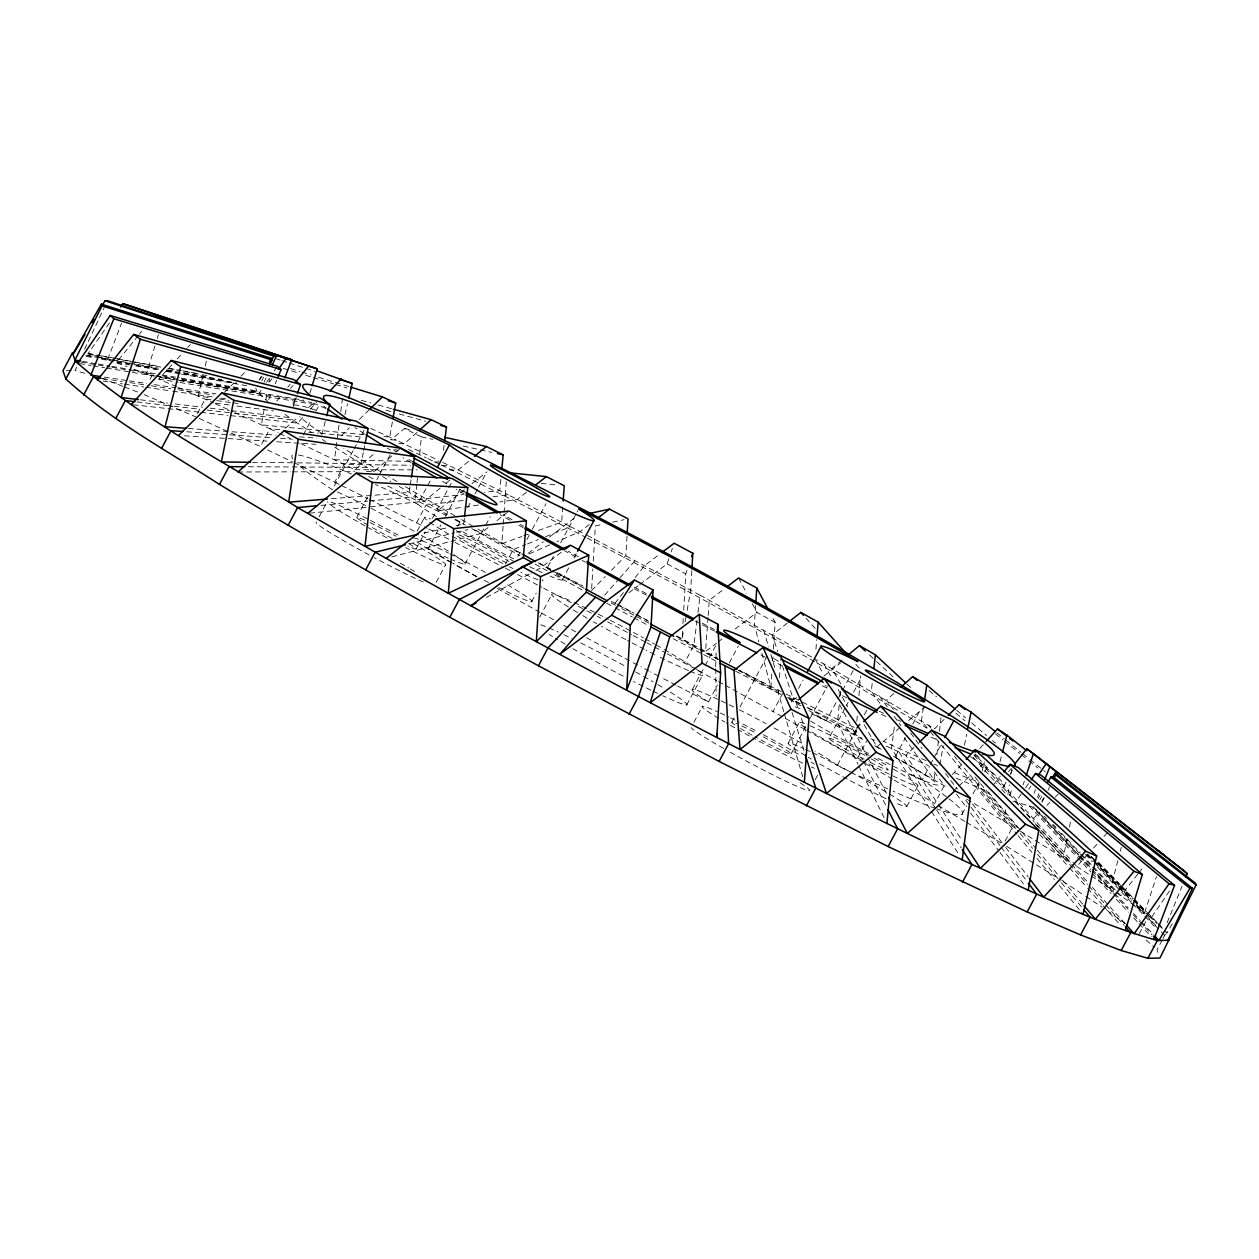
<?xml version="1.0" encoding="UTF-8"?>
<svg xmlns="http://www.w3.org/2000/svg" width="1259" height="1259" viewBox="0 0 1259 1259"><rect width="100%" height="100%" fill="white"/><g stroke="black" fill="none" stroke-linecap="round" stroke-linejoin="round"><path stroke-width="0.75" stroke-dasharray="5 3.75" d="M682.504 631.2L682.079 638.832L683.731 629.484M682.945 623.551L683.259 617.823M683.7 610.174L685.762 573.868L686.926 570.421M691.805 570.736L690.703 590.203L686.722 612.645M591.667 588.551L592.816 568.974M593.288 561.152L595.365 525.9L603.045 524.248M627.013 536.255L625.88 555.597L610.772 570.957M715.679 666.751L716.166 651.186M755.62 605.5L754.361 624.952L758.878 641.98M771.798 673.99L770.933 687.367L761.9 653.327M772.664 660.613L772.916 656.789M773.404 649.14L775.151 622.387L771.468 615.509M503.081 526.293L501.822 543.715L521.761 536.523M503.222 524.358L503.915 514.663M504.056 512.728L506.275 481.756M562.742 506.795L561.64 522.107L538.081 530.621M783.759 711.603L778.33 693.001L778.739 687.257M779.431 677.688L780.8 658.551M708.046 617.351L705.528 651.548L716.434 643.239M708.172 615.462L709.289 600.26L724.68 588.535M815.926 649.251L816.729 639.572M856.183 728.914L855.695 734.8L838.164 702.034M856.828 721.092L857.332 715.206M858.953 695.613L860.589 676.036M416.808 484.495L415.344 499.729L463.312 494.567M416.997 482.575L417.72 474.958M419.719 453.995L421.356 436.857L404.517 428.485L390.998 439.737M500.846 479.349L499.76 490.648L484.416 492.3M839.124 705.559L837.503 722.509L857.946 764.276M840.021 696.148L840.556 690.499M456.136 525.727L463.737 523.996L464.382 518.252M872.172 683.543L871.307 691.207L880.277 703.86M934.697 774.002L934.052 779.809L902.672 735.508M936.885 754.613L938.396 741.047M939.482 731.369L941.228 715.867M697.014 620.215L693.929 645.19L684.44 662.958L716.812 680.694M697.958 612.519L700.098 595.224L585.12 534.288M339.001 425.117L334.485 459.755L410.67 461.392M340.748 411.662L342.511 398.19M443.436 450.392L444.207 444.553M894.299 727.151L891.514 748.554L930.558 809.978M410.009 486.745L409.159 492.395L331.416 498.706M410.292 484.857L411.158 479.207M923.398 707.684L921.399 720.888L928.78 729.874M1005.595 809.757L1003.864 821.198L930.023 731.369M1007.908 794.492L1009.356 784.955M1011.087 773.514L1011.953 767.785M264.154 409.38L261.431 424.865L364.433 434.717M265.869 399.717L267.223 391.974M268.938 382.295L269.615 378.44M392.367 421.97L389.692 437.125L383.869 436.574M939.859 764.78L943.211 745.816M685.053 621.993L686.391 614.518M363.3 452.548L361.081 463.627L297.061 462.84M363.678 450.706L364.795 445.167M964.394 745.312L966.629 734.233M1067.113 838.557L1063.241 857.82L1039.745 831.617M1069.426 827.006L1070.591 821.214M202.998 375.387L198.182 396.018L211.654 397.923M205.201 366.007L206.507 360.373M344.935 414.715L347.515 403.667M979.14 783.932L978.274 787.615L1016.957 834.308M982.146 771.059L984.286 761.868M321.832 434.67L325.278 421.372M1000.008 761.726L1001.991 754.125M1117.882 860.526L1110.548 888.681L1095.818 873.054M1120.321 851.131L1121.297 847.386M154.967 345.926L146.469 374.017L154.149 375.308M157.233 338.419L158.366 334.674M309.871 393.343L311.571 387.693M1009.812 795.782L1012.094 788.26M293.158 406.563L296.195 397.34M1023.095 784.924L1024.307 781.241M1116.528 892.615L1144.51 912.932L1156.517 876.516M639.635 584.617L667.113 563.89L668.875 558.728M671.22 551.851L672.4 548.405M107.692 359.46L121.493 323.374M1034.08 793.249L1035.465 789.629M268.686 399.843L271.598 392.729M275.249 383.822L276.697 380.265M1037.447 797.23L1038.911 793.658M1167.156 922.658L1182.028 886.32M84.558 349.262L104.229 307.652M264.012 382.28L266.483 377.055M1041.854 801.369L1043.506 797.891M261.888 380.659L263.587 377.228M1042.059 802.282L1044.608 797.136M1048.023 790.274L1049.738 786.844M76.736 367.235L75.005 370.461L85.691 373.577M150.057 379.289L151.788 376.063L134.131 369.28M197.411 413.582L205.17 399.04L214.833 400.362M292.922 404.06L295.692 398.867M303.262 434.906L311.398 419.672M315.915 411.221L319.518 404.438M294.024 462.667L334.721 482.197L344.211 464.414L410.591 465.263M353.087 450.722L332.297 489.657L321.549 482.417A380.092 21.875 28.1 0 1 299.642 465.893M353.999 449.038L356.706 443.955M357.619 442.255L363.945 430.421M319.078 516.851L327.387 501.302M356.816 517.26L368.635 495.117M376.819 479.789L378.629 476.39M379.541 474.674L390.463 454.247M436.464 516.552A84.085 4.847 28.1 0 1 420.553 506.401L417.72 504.182L430.373 480.482M369.548 499.477L416.572 522.815L426.061 505.048L464.288 500.311M417.217 531.093L424.598 517.26M416.052 549.05L425.133 532.022M432.419 518.393L447.874 489.436M448.786 487.737L452.422 480.922M452.044 562.742A380.092 21.875 28.1 0 1 445.592 559.012L428.217 548.672L440.87 524.972M445.387 516.505L459.85 489.421L466.255 492.537M457.647 526.419L461.282 519.605M467.656 507.676L470.378 502.577M474.926 494.063L477.649 488.948M478.562 487.249L486.745 471.92M436.243 582.288L445.466 565.008M464.964 564.095L484.857 526.844M485.754 525.16L490.286 516.694M505.473 564.079L513.231 549.538L525.806 544.549M517.811 556.494L520.549 551.379M526.907 539.466L531.455 530.936M532.368 529.236L546.013 503.694M553.189 572.105L547.146 568.155L553.472 556.305M560.696 542.755L577.865 510.603M531.613 601.708L536.224 593.068M539.67 617.178L551.977 594.138M562.175 580.053L569.414 566.503M573.931 558.052L576.638 552.969M692.403 689.381L704.159 667.364M705.071 665.681L715.915 645.363M686.706 704.977L702.522 675.359M693.882 722.367L702.192 706.818M677.625 686.045A380.092 21.875 28.1 0 0 686.297 690.546L708.487 701.955L717.52 685.022M729.276 663.021L738.309 646.087M731.841 722.194L734.564 717.079M740.024 706.866L767.313 655.766M805.02 729.465L773.042 711.508L782.531 693.725L739.946 670.402M791.329 702.018L794.948 695.251M798.568 688.484L803.085 680.017M788.134 743.266L799.213 722.54M791.093 753.968L805.65 726.711M810.198 718.197L827.478 685.84M816.682 716.151L826.282 720.825L837.125 700.523M838.038 698.824L841.641 692.057M842.554 690.357L853.397 670.04M864.13 759.208A33.631 1.936 28.1 0 1 828.926 738.246L845.34 707.542M846.253 705.843L848.078 702.443M853.539 692.214L861.723 676.886M815.202 779.714L819.814 771.075M852.611 772.884L837.235 765.535L856.214 729.984M857.127 728.3L860.731 721.517M864.351 714.75L867.058 709.667M863.957 762.639L857.222 758.752L866.711 740.984M895.464 756.391L905.473 737.648M912.744 724.019L920.927 708.691M906.873 806.421L917.953 785.679M946.327 796.742A380.092 21.875 28.1 0 0 932.935 787.064L922.217 779.856L929.457 766.306M930.354 764.622L933.076 759.539M933.973 757.839L941.197 744.305M962.096 814.258L966.629 805.791M972.955 793.941L979.282 782.091A403.635 23.229 28.1 0 1 952.575 771.909M984.695 771.94L988.315 765.173M1003.612 786.702L1006.382 781.509M1010.08 774.6L1014.691 765.96M1005.091 841.091L1012.865 826.549L958.288 760.924M1139.222 933.769L1146.131 920.848M1162.183 940.111L1157.005 949.805L1158.17 953.094M1163.048 938.49L1165.645 933.643M259.102 380.092L261.022 376.74M1039.824 799.858L1041.728 796.522M1158.705 924.704L1166.888 933.108L1173.545 921.462M260.157 379.289L262.108 376M1038.156 798.474L1040.123 795.184M261.085 390.274L258.898 393.469L175.992 379.651M266.53 382.28L268.702 379.069M274.147 371.075L277.421 366.275M1028.76 789.251L1030.932 786.057M1169.485 891.01L1151.041 918.094L1133.415 899.917M98.737 356.848L87.988 353.716L110.509 321.454M269.694 381.807L271.897 378.644M1021.175 794.067L1015.667 801.967L1029.988 817.894M1025.597 787.756L1028.902 783.004M623.441 592.533L615.21 603.03L611.811 601.22M635.213 577.519L644.624 565.527L660.172 553.803M276.791 401.117L281.654 394.98M287.744 387.3L290.168 384.231M1008.553 771.798L1010.977 768.73M1137.711 874.281L1120.746 895.684L1116.702 891.419M1138.923 872.755L1143.786 866.648M138.222 335.571L116.505 362.513L133.737 365.598M139.419 334.076L141.842 331.07M290.609 388.386L293.048 385.364M994.122 784.042L1000.228 776.473M604.619 595.239L618.641 579.313M619.916 577.865L635.228 560.491M302.648 417.579L297.58 423.15L229.909 415.564M310.218 409.238L316.544 402.266M979.832 748.444L983.625 744.274M1072.888 862.147L1076.823 866.475L1087.131 855.097M1093.567 847.999L1097.439 843.735M1103.891 836.621L1109.037 830.94M176.685 386.781L158.776 379.069L171.901 364.717M177.157 358.972L181.091 354.66M187.654 347.484L190.282 344.604M952.371 774.553L961.184 764.921M591.541 590.518L605.28 576.543M341.158 435.913L349.357 427.855M944.108 719.456L934.54 728.851L816.572 659.747M1032.994 818.932L1039.965 812.071M1046.953 805.225L1049.738 802.487M1055.31 796.994L1058.095 794.256M224.558 392.226L234.111 382.862M240.941 376.173L246.402 370.823M359.46 419.373L368.903 410.119M914.018 747.405L905.929 755.353L937.231 802.833M285.4 428.265L298.383 416.65M308.471 407.617L314.231 402.471M416.934 432.435L404.123 443.923L398.285 443.42M856.561 727.875L862.258 722.776M366.432 471.621L374.222 471.59L394.618 453.366M396.066 452.075L400.441 448.173M893.748 693.567L886.462 700.083L893.371 709.494M953.189 791.014L957.501 787.158M958.949 785.868L971.901 774.285M980.541 766.574L984.868 762.702M300.87 443.609L354.928 469.733L374.458 453.492M468.521 461.329L458.119 469.969L446.441 469.953M440.272 488.036L424.314 501.271L367.99 507.125M446.064 483.236L450.423 479.616M842.035 660.062L831.884 668.482L840.682 683.81M864.146 724.68L876.862 746.839L881.394 743.062M882.905 741.819L899.556 728.001M908.636 720.478L925.286 706.661M464.477 489.578L437.487 510.871L462.793 507.267M471.983 483.676L486.981 471.842M526.467 492.253L517.292 499.477L499.776 501.979M488.02 527.631L480.513 533.548L389.928 557.407M497.053 520.534L507.566 512.256M787.331 623.079L772.286 634.898L777.763 651.611M796.585 697.517L793.548 699.91L782.61 666.483M823.968 675.989L840.713 662.832M528.072 553.393L543.306 541.763M549.396 537.121L575.3 517.37M589.338 524.515L580.037 531.613L556.966 541.716M561.262 552.276L541.26 567.526L530.968 573.128M717.992 642.059L722.65 638.502M735.114 629.012L756.911 612.393L775.151 622.387M628.949 592.674L638.108 585.765M486.352 597.411L529.252 574.057M549.868 544.832L525.034 555.707L472.267 528.623M527.6 543.841L538.364 539.56M545.556 536.712L570.689 526.734L583.436 533.391M523.571 535.862L530.826 533.249M409.238 543.888L454.719 532.793M456.608 532.337L467.986 529.567M423.858 533.029L446.646 527.867M612.661 522.17L624.196 519.668M464.728 506.984L478.357 505.032M492.961 496.754L508.258 494.866L570.689 526.734M309.73 513.184L366.054 507.33M320.982 505.394L367.659 501.098M369.611 500.925L416.273 496.644L447.307 514.538M66.397 370.634L71.558 370.539M237.967 471.999L290.53 471.842M292.481 471.842L354.755 471.653M354.928 469.733L417.233 469.875M248.432 466.743L367.093 467.357L374.222 471.59M252.445 462.305L295.125 462.824M441.815 465.657L449.62 465.751L508.258 494.866M434.103 461.896L441.925 462.053L449.62 465.751M184.491 435.756L266.861 441.106M276.665 441.752L315.899 444.301M186.662 431.774L227.753 434.67M229.705 434.811L270.795 437.707M280.584 438.4L292.324 439.234M188.394 428.485L276.036 435.095M299.406 436.842L316.938 438.163M279.64 429.634L269.914 428.752L234.882 412.669M308.833 432.278L318.558 433.159M320.51 433.332L363.316 437.219M390.573 439.69L396.412 440.209L438.478 460.416M541.118 483.377L556.541 484.951M133.234 404.737L166.094 408.42M168.029 408.64L198.969 412.102M200.905 412.322L227.973 415.36M136.995 401.936L172.058 406.012M174.01 406.232L199.331 409.175M207.137 410.072L232.459 413.015M234.41 413.251L292.843 420.034L311.54 432.341M140.457 399.827L167.557 403.053M175.3 403.982L202.4 407.224M210.143 408.136L229.5 410.45M231.436 410.686L289.507 417.61M215.588 403.179L229.122 404.989M236.849 406.012L273.596 410.922M216.768 400.63L238.014 403.541M219.365 398.993L228.996 400.346M103.144 381.099L122.453 383.901M124.389 384.168L143.699 386.969M145.635 387.253L170.752 390.888M172.688 391.171L213.243 397.041M220.97 398.159L226.777 399.009M102.829 378.629L122.249 381.493M130.023 382.642L149.428 385.522M151.363 385.805L170.783 388.669M178.558 389.818L213.495 394.98M104.277 377.118L127.379 380.58M129.315 380.863L146.642 383.46M154.338 384.609L175.52 387.788M177.456 388.071L215.966 393.847M158.776 379.069L178.117 382.217M180.037 382.531L317.347 404.863M161.42 377.653L311.807 402.487M156.053 375.623L303.765 400.22M79.6 363.583L91.167 365.519M93.103 365.834L104.67 367.77M106.59 368.084L154.794 376.126M156.714 376.441L174.072 379.337M81.143 362.151L110.147 367.03M112.067 367.36L154.605 374.537M162.332 375.843L173.931 377.794M181.674 379.101L257.056 391.817L267.947 401.621M82.701 361.396L96.235 363.709M98.171 364.024L109.769 366.007M111.705 366.322L131.046 369.611M132.982 369.941L160.066 374.537M161.986 374.867L179.392 377.826M181.327 378.156L256.757 390.951M135.657 365.928L156.714 369.69M166.298 371.405L179.707 373.797M181.611 374.143L246.733 385.758M85.895 355.353L99.335 357.792M101.255 358.138L114.711 360.562M116.631 360.908L159.374 369.139M166.597 369.941L236.472 383.004M86.257 356.423L93.953 357.792M101.633 359.177L109.313 360.562M116.993 361.931L128.512 364.008M136.208 365.378L159.248 369.517M166.928 370.901L236.078 383.318M87.438 355.321L95.117 356.722M97.037 357.068L110.462 359.492M112.381 359.838L158.414 368.179M167.998 369.91L175.678 371.295M183.342 372.68L221.71 379.636M87.988 353.716L111.862 358.06M113.798 358.406L160.884 367.124M167.825 368.352L206.917 375.607M88.35 353.401L99.902 355.542M101.837 355.888L115.309 358.374M117.244 358.736L159.61 366.558M169.241 368.32L180.792 370.461M182.728 370.823L198.135 373.655M404.517 428.485L412.134 430.169M421.356 436.857L432.781 439.36M463.218 446.064L478.451 449.416M480.34 449.841L491.765 452.359M361.239 400.299L370.697 402.911M378.251 405.02L391.486 408.687M385.978 410.261L391.659 411.835M399.213 413.928L425.684 421.261M100.531 357.367L127.08 366.574M1012.897 801.165L1032.002 806.736L1090.672 869.355M290.546 368.588L299.91 371.484M301.782 372.05L311.162 374.946M318.653 377.259L348.649 386.497M283.244 368.352L298.241 372.979M305.732 375.292L311.366 377.023M313.239 377.59L333.855 383.948M335.728 384.53L346.965 387.992M276.461 358.846L280.159 360.043M282 360.656L287.556 362.45M289.397 363.048L304.19 367.848M306.031 368.446L315.269 371.452M824.975 685.226L825.983 685.604M101.696 378.251L122.878 386.387M124.641 387.064L138.758 392.478M956.211 778.125L988.032 791.612L1036.015 848.645M313.192 403.069L325.829 408.514M178.479 387.552L213.652 402.927M144.077 394.602L195.68 416.808M337.538 492.033L344.525 495.212A84.085 4.847 28.1 0 1 369.312 507.408M909.974 774.285L922.217 779.856M370.634 428.375L396.412 440.209M215.415 403.73L233.12 411.866M199.19 418.413L260.408 446.52L269.914 428.752L278.019 432.64M886.352 746.083L928.465 765.692M879.128 711.193L884.243 713.633M417.72 504.182L398.883 495.165A380.092 21.875 28.1 0 0 375.497 484.51M279.64 433.426L290.247 438.525M808.01 707.857L857.143 732.061M870.882 738.671L874.328 740.308M267.49 449.919L292.261 461.817M428.217 548.672L437.817 553.346A84.085 4.847 28.1 0 0 448.188 558.099M368.745 476.594L375.638 480.025M387.725 486.021L446.174 515.309M787.363 697.612L799.339 703.561M334.721 482.197L339.946 484.778M341.693 485.644L367.817 498.611M454.877 519.747L465.311 525.082M735.681 671.236L778.33 693.001M416.572 522.815L427.037 528.166M428.784 529.048L453.193 541.512M454.94 542.393L502.011 566.424M547.146 568.155L550.529 569.886M552.229 570.768L569.194 579.455A380.092 21.875 28.1 0 1 583.027 586.663M538.679 562.852L550.624 569.099M557.438 572.672L583.027 586.049M673.14 638.659L702.003 653.751M703.702 654.649L715.584 660.865M505.473 568.218L510.682 570.941M517.606 574.576L541.874 587.261M543.605 588.173L571.334 602.668M578.259 606.303L585.183 609.923M586.93 610.835L593.855 614.455M667.113 563.89L685.762 573.868M616.926 603.958L634.064 613.133M635.779 614.046L647.787 620.482M676.933 636.078L698.902 647.913M606.633 603.203L613.448 606.854M615.163 607.767L632.223 616.91M633.938 617.823L647.582 625.125M597.27 616.281L600.685 618.122M607.53 621.773L631.451 634.583M633.167 635.512L645.127 641.917M646.843 642.83L665.633 652.886M667.349 653.814L684.44 662.958M700.098 595.224L811.693 657.009M700.555 648.81L717.583 658.142M535.138 564.158L547.933 571.177M554.621 574.844L584.664 591.305M718.511 681.623L723.626 684.424M725.326 685.368L773.042 711.508M788.826 697.266L800.268 703.687M806.988 707.464L861.99 738.325M471.779 528.638L519.904 555.66M806.704 730.409L857.222 758.752M876.862 746.839L881.898 749.734M895.354 757.509L947.193 787.442M455.522 519.275L463.737 523.996M865.641 763.615L892.6 779.148M894.283 780.124L934.713 803.431L944.203 785.663L933.958 771.484M459.85 489.421L464.587 492.238M966.707 799.072L1015.903 828.438M808.97 710.532L826.282 720.825M938.049 805.43L964.85 821.387M966.519 822.379L1001.692 843.325M382.547 476.547L390.857 481.505M399.182 486.446L416.273 496.644M1020.451 831.255L1033.623 839.438M1035.26 840.461L1070.827 862.525L1032.868 820.49M1006.681 846.378L1061.337 880.309M334.863 447.354L367.093 467.357M977.881 756.061L974.781 754.015L1071.582 860.7M1076.823 866.475L1089.664 874.926M1091.27 875.981L1113.538 890.648M1062.974 881.379L1084.188 895.354M1085.825 896.424L1102.144 907.172M322.414 439.501L325.577 441.579M1107.039 910.399L1125.436 923.744M285.038 414.368L292.843 420.034M837.235 765.535L834.04 763.033A84.085 4.847 28.1 0 0 814.951 750.962M996.829 732.801L1004.399 738.907M1005.91 740.119L1021.065 752.3M1022.576 753.527L1028.634 758.406M1030.161 759.618L1045.3 771.814M995.491 733.934L1003.077 740.024M1004.588 741.252L1019.743 753.433M1021.254 754.645L1027.313 759.523M1028.839 760.751L1037.92 768.053M956.667 710.296L965.622 717.882M971.602 722.918L986.521 735.539M992.501 740.591L995.476 743.109M929.111 690.53L936.57 696.841M955.974 713.239L964.929 720.809M1148.712 916.001L1156.879 923.351M1158.343 924.673L1162.718 928.607M1146.068 939.938L1154.283 947.335M906.873 684.015L911.17 687.996M869.465 654.916L875.178 660.22M876.61 661.542L895.228 678.79M1098.446 862.147L1132.659 897.541M1133.84 898.485L1146.351 911.626M1147.453 912.46L1157.32 922.894M1158.343 923.634L1162.797 928.513M1098.792 863.107L1119.22 884.117M1120.573 885.518L1132.832 898.108M1134.202 899.508L1145.092 910.713M1150.537 916.3L1157.351 923.303M1091.396 856.576L1118.511 884.542M1119.865 885.927L1132.061 898.517M1091.364 856.812L1118.684 884.998M1120.038 886.415L1132.329 899.083M1133.698 900.5L1145.989 913.184M1087.556 854.058L1130.944 898.91M1136.373 904.529L1144.51 912.932M1087.745 854.892L1093.174 860.511M1094.527 861.911L1117.551 885.801M1118.905 887.202L1131.101 899.855M1136.515 905.473L1144.636 913.892M1146.005 915.309L1156.832 926.545M1086.722 854.42L1093.504 861.455M1094.858 862.871L1117.898 886.792M1119.251 888.193L1131.448 900.862M1136.877 906.496L1143.66 913.53M1149.074 919.164L1166.7 937.451M1085.352 854.452L1092.12 861.486M1097.533 867.121L1131.322 902.294M1132.675 903.71L1143.487 914.963M1144.84 916.379L1155.652 927.631M1053.311 824.614L1056.018 827.462M1061.416 833.143L1080.285 853.035M1081.638 854.468L1092.434 865.83M1093.772 867.246L1115.348 889.987M1044.262 816.273L1046.937 819.105M1052.288 824.755L1079.057 853.035M1080.395 854.452L1115.191 891.199M1035.543 809.112L1078.396 854.578M1079.75 855.994L1090.467 867.372M1033.261 806.72L1078.711 855.097M1080.049 856.513L1090.75 867.907M1092.088 869.324L1113.475 892.096M1114.813 893.512L1128.174 907.739M1133.525 913.436L1140.213 920.549M1141.551 921.966L1153.574 934.776M1092.009 870.772L1112.012 892.112M1113.349 893.544L1128.017 909.203M1133.352 914.884L1152.016 934.808M1029.233 805.933L1076.13 856.199M1077.484 857.631L1090.876 871.983M1092.214 873.431L1110.973 893.528M1116.34 899.272L1128.394 912.193M1133.761 917.937L1137.774 922.249M1139.112 923.681L1151.167 936.617M973.978 755.243L1031.562 819.042M1035.197 823.685L1070.355 862.793M1071.645 864.241L1087.272 881.615M1092.482 887.406L1125.042 923.602M973.176 757.351L996.672 783.554M1001.881 789.393L1007.106 795.216M1040.375 831.853L1087.477 884.479M1088.783 885.943L1104.489 903.49M1105.795 904.938L1124.114 925.412M855.884 664.343L859.787 668.702M806.059 618.248L815.155 628.43M1039.792 834.512L1068.309 866.57M1069.599 868.033L1086.454 886.966M1087.745 888.429L1102.003 904.45M1103.309 905.913L1120.164 924.846M1037.29 850.14L1061.274 878.656M1062.533 880.151L1082.74 904.167M974.97 777.055L1017.917 828.249M983.814 789.991L1018.814 831.884M1020.058 833.379L1032.569 848.33M1037.558 854.31L1060.062 881.237M1061.321 882.732L1081.308 906.653M928.528 725.121L930.999 728.111M954.574 756.454L957.045 759.429M1018.201 835.803L1031.924 852.374M1036.912 858.402L1054.381 879.49M1059.37 885.502L1081.827 912.618M972.467 803.903L1004.509 845.875M1005.689 847.433L1028.241 876.956M945.572 773.545L957.407 789.22M965.684 800.173L999.992 845.607M1001.173 847.165L1027.202 881.63M956.494 794.114L965.905 806.72M970.595 813.031L998.812 850.864M999.992 852.437L1023.488 883.96M910.619 733.006L922.123 748.68M879.349 695.834L887.312 706.866M894.142 716.324L900.956 725.782M938.317 804.47L962.065 840.493M899.209 752.268L935.579 808.357M936.649 809.993L961.246 847.936M931.613 811.63L959.043 854.798M823.858 663.839L831.475 677.547M838.132 689.554L847.669 706.692M815.124 658.929L822.489 672.731M738.529 577.991L746.807 593.477M752.315 603.801L756.911 612.393M853.712 730.425L867.121 756.171M868.018 757.887L887.689 795.672M846.001 726.726L862.62 759.586M863.501 761.317L886.257 806.295M858.795 766.023L884.353 818.24M1166.495 932.022L1166.888 933.108M255.766 388.165L257.056 391.817M795.861 701.83L798.316 709.163M801.369 718.322L805.666 731.149M792.005 712.405L804.186 751.198M763.552 629.988L768.572 646.858M770.807 654.365L774.71 667.49M784.294 713.475L802.738 776.74M715.71 668.718L716.151 696.227M893.56 756.297A84.085 4.847 28.1 0 1 937.546 784.687A84.085 4.847 28.1 0 1 893.434 766.243M890.192 764.622A84.085 4.847 28.1 0 1 874.863 756.769M868.442 753.417A84.085 4.847 28.1 0 1 809.883 720.604M795.295 706.866A84.085 4.847 28.1 0 1 801.495 709.321M811.252 713.633A84.085 4.847 28.1 0 1 864.713 740.481M874.643 745.816A84.085 4.847 28.1 0 1 881.583 749.624M506.858 562.836A33.631 1.936 28.1 0 1 457.064 535.972M458.89 534.76A33.631 1.936 28.1 0 1 508.966 561.435M696.432 669.269A85.769 4.942 28.1 0 1 690.325 671.377M688.437 670.575A85.769 4.942 28.1 0 1 657.969 656.191M654.664 654.538A85.769 4.942 28.1 0 1 646.056 650.163M644.293 649.266A85.769 4.942 28.1 0 1 627.486 640.469M625.833 639.588A85.769 4.942 28.1 0 1 601.582 626.368M596.735 623.646A85.769 4.942 28.1 0 1 593.461 621.789M587.15 618.169A85.769 4.942 28.1 0 1 582.697 615.572M577.535 612.535A85.769 4.942 28.1 0 1 572.735 609.639M568.376 606.964A85.769 4.942 28.1 0 1 572.389 601.723M574.135 602.526A85.769 4.942 28.1 0 1 596.53 613.306M598.167 614.124A85.769 4.942 28.1 0 1 608.443 619.334M610.206 620.231A85.769 4.942 28.1 0 1 643.38 637.857M645.001 638.754A85.769 4.942 28.1 0 1 654.46 643.994M656.112 644.923A85.769 4.942 28.1 0 1 662.643 648.621M664.233 649.534A85.769 4.942 28.1 0 1 695.251 668.45M670.307 692.167A85.769 4.942 28.1 0 1 662.738 695.771M657.466 693.284A85.769 4.942 28.1 0 1 652.603 690.955M650.919 690.137A85.769 4.942 28.1 0 1 633.718 681.575M623.189 676.146A85.769 4.942 28.1 0 1 572.876 648.684M565.134 644.183A85.769 4.942 28.1 0 1 555.408 638.344M552.559 636.582A85.769 4.942 28.1 0 1 549.176 634.457M540.788 624.794A85.769 4.942 28.1 0 1 558.319 632.144M563.859 634.725A85.769 4.942 28.1 0 1 571.948 638.612M580.714 642.924A85.769 4.942 28.1 0 1 624.307 665.712M635.543 671.897A85.769 4.942 28.1 0 1 641.948 675.469M643.585 676.398A85.769 4.942 28.1 0 1 653.043 681.827M657.733 684.566A85.769 4.942 28.1 0 1 664.39 688.531M763.3 736.861A33.631 1.936 28.1 0 1 790.857 754.015A33.631 1.936 28.1 0 1 755.022 736.798M752.032 735.146A33.631 1.936 28.1 0 1 740.544 728.52M734.894 724.932A33.631 1.936 28.1 0 1 736.72 723.705M741.803 725.987A33.631 1.936 28.1 0 1 755.557 732.785M871.228 758.847A33.631 1.936 28.1 0 1 888.24 769.973A33.631 1.936 28.1 0 1 868.631 761.522M828.926 738.246A33.631 1.936 28.1 0 1 866.884 756.423M778.361 661.243A33.631 1.936 28.1 0 1 771.263 656.805M408.782 543.605A33.631 1.936 28.1 0 1 407.822 546.06M392.163 538.364A33.631 1.936 28.1 0 1 369.878 526.183M368.32 525.271A33.631 1.936 28.1 0 1 365.031 520.266M369.989 522.595A33.631 1.936 28.1 0 1 396.018 536.192M413.204 462.006A33.631 1.936 28.1 0 1 406.264 458.056M396.16 451.824A33.631 1.936 28.1 0 1 393.674 449.967M394.712 449.384A33.631 1.936 28.1 0 1 398.159 450.706M970.484 756.643A403.635 23.229 28.1 0 1 1001.723 787.41M937.467 765.566A403.635 23.229 28.1 0 1 934.036 764.087M926.136 760.641A403.635 23.229 28.1 0 1 883.676 741.378M854.137 727.403A403.635 23.229 28.1 0 1 800.268 701.09M798.505 700.209A403.635 23.229 28.1 0 1 783.035 692.497M781.383 691.663A403.635 23.229 28.1 0 1 738.86 670.103M718.275 659.511A403.635 23.229 28.1 0 1 700.24 650.148M698.588 649.298A403.635 23.229 28.1 0 1 677.074 638.045M648.794 623.095A403.635 23.229 28.1 0 1 635.48 615.997M633.812 615.1A403.635 23.229 28.1 0 1 617.193 606.193M615.541 605.296A403.635 23.229 28.1 0 1 608.915 601.723M584.192 588.315A403.635 23.229 28.1 0 1 556.572 573.175M550.152 569.635A403.635 23.229 28.1 0 1 538.994 563.45M520.376 553.063A403.635 23.229 28.1 0 1 474.911 527.332M473.211 526.356A403.635 23.229 28.1 0 1 461.486 519.605M454.908 515.812A403.635 23.229 28.1 0 1 404.8 486.289M396.853 481.505A403.635 23.229 28.1 0 1 388.716 476.547M380.863 471.732A403.635 23.229 28.1 0 1 343.849 448.361M321.029 432.986A403.635 23.229 28.1 0 1 299.642 416.698M293.898 405.068A403.635 23.229 28.1 0 1 316.45 410.403M408.467 449.479A403.635 23.229 28.1 0 1 426.234 457.82M427.903 458.606A403.635 23.229 28.1 0 1 439.753 464.256M441.484 465.075A403.635 23.229 28.1 0 1 585.529 537.2M587.166 538.049A403.635 23.229 28.1 0 1 926.75 728.158M423.354 582.004A67.278 3.871 28.1 0 1 374.238 557.69M369.092 554.92A67.278 3.871 28.1 0 1 316.308 522.044M400.252 563.151A67.278 3.871 28.1 0 1 408.719 568.014M410.308 568.926A67.278 3.871 28.1 0 1 417.075 572.955M800.063 782.815A67.278 3.871 28.1 0 1 796.349 786.025A67.278 3.871 28.1 0 1 728.363 751.167M723.642 748.507A67.278 3.871 28.1 0 1 691.112 727.545M889.562 794.114A67.278 3.871 28.1 0 1 896.093 803.195M886.163 798.725A67.278 3.871 28.1 0 1 817.736 762.812M811.284 759.067A67.278 3.871 28.1 0 1 808.278 757.273M805.461 755.589A67.278 3.871 28.1 0 1 803.824 748.649M805.603 749.451A67.278 3.871 28.1 0 1 810.576 751.765M812.338 752.614A67.278 3.871 28.1 0 1 847.622 770.508M851.053 772.349A67.278 3.871 28.1 0 1 888.177 793.28M507.519 584.884A67.278 3.871 28.1 0 1 498.407 587.544M488.539 582.571A67.278 3.871 28.1 0 1 483.487 579.974M476.657 576.417A67.278 3.871 28.1 0 1 452.831 563.513M451.226 562.616A67.278 3.871 28.1 0 1 414.935 540.268M413.519 538.002A67.278 3.871 28.1 0 1 448.472 553.031M450.045 553.818A67.278 3.871 28.1 0 1 485.644 572.53M893.245 768.981A67.278 3.871 28.1 0 1 915.812 785.71A67.278 3.871 28.1 0 1 863.643 761.176M861.911 760.263A67.278 3.871 28.1 0 1 807.113 728.93M805.288 727.718A67.278 3.871 28.1 0 1 807.224 724.602M809.993 725.751A67.278 3.871 28.1 0 1 872.393 757.178M874.045 758.091A67.278 3.871 28.1 0 1 888.35 766.149M537.861 579.738A67.278 3.871 28.1 0 1 520.958 572.373M512.917 568.501A67.278 3.871 28.1 0 1 509.486 566.818M502.923 563.528A67.278 3.871 28.1 0 1 451.887 535.956M448.692 534.084A67.278 3.871 28.1 0 1 430.767 519.007M456.057 530.574A67.278 3.871 28.1 0 1 515.387 562.301M542.283 579.628A67.278 3.871 28.1 0 1 542.676 580.981M413.078 543.416A67.278 3.871 28.1 0 1 445.67 564.945A67.278 3.871 28.1 0 1 405.713 547.555M387.048 537.876A67.278 3.871 28.1 0 1 366.699 526.813M365.094 525.916A67.278 3.871 28.1 0 1 327.781 502.656M331.023 502.121A67.278 3.871 28.1 0 1 368.793 519.589M370.461 520.439A67.278 3.871 28.1 0 1 399.496 535.83M814.463 768.242A67.278 3.871 28.1 0 1 811.394 766.999M802.675 763.143A67.278 3.871 28.1 0 1 752.725 737.774M749.341 735.933A67.278 3.871 28.1 0 1 737.837 729.543M734.721 727.781A67.278 3.871 28.1 0 1 726.427 722.996M724.885 722.084A67.278 3.871 28.1 0 1 721.911 720.321M718.716 718.401A67.278 3.871 28.1 0 1 717.189 711.618M720.258 713.019A67.278 3.871 28.1 0 1 728.93 717.111M730.566 717.898A67.278 3.871 28.1 0 1 739.269 722.21M742.904 724.035A67.278 3.871 28.1 0 1 758.123 731.92M763.284 734.674A67.278 3.871 28.1 0 1 801.023 755.841M811.126 762.088A67.278 3.871 28.1 0 1 814.258 764.134M900.877 721.344A380.092 21.875 28.1 0 1 897.651 719.865M714.467 629.5A380.092 21.875 28.1 0 1 702.286 623.174M646.434 593.666A380.092 21.875 28.1 0 1 633.403 586.678M578.432 556.793A380.092 21.875 28.1 0 1 568.234 551.174M523.602 526.262A380.092 21.875 28.1 0 1 520.392 524.452M512.051 519.731A380.092 21.875 28.1 0 1 503.553 514.884M979.297 757.367A403.635 23.229 28.1 0 1 974.025 755.337M935.579 739.19A403.635 23.229 28.1 0 1 930.621 737.003M885.895 716.481A403.635 23.229 28.1 0 1 880.466 713.932M847.134 697.942A403.635 23.229 28.1 0 1 838.809 693.898M826.943 688.075A403.635 23.229 28.1 0 1 821.781 685.526M782.406 665.869A403.635 23.229 28.1 0 1 772.271 660.739M765.441 657.277A403.635 23.229 28.1 0 1 760.294 654.664M714.593 631.137A403.635 23.229 28.1 0 1 701.405 624.244M699.752 623.378A403.635 23.229 28.1 0 1 694.779 620.781M646.544 595.255A403.635 23.229 28.1 0 1 633.246 588.126M585.466 562.222A403.635 23.229 28.1 0 1 582.209 560.444M575.709 556.887A403.635 23.229 28.1 0 1 564.425 550.671M523.114 527.663A403.635 23.229 28.1 0 1 516.52 523.949M509.974 520.25A403.635 23.229 28.1 0 1 500.264 514.742M464.351 494.126A403.635 23.229 28.1 0 1 456.277 489.436M446.803 483.897A403.635 23.229 28.1 0 1 440.052 479.931M411.252 462.777A403.635 23.229 28.1 0 1 403.006 457.772M390.384 450.061A403.635 23.229 28.1 0 1 387.347 448.173M364.402 433.757A403.635 23.229 28.1 0 1 354.928 427.619M326.238 408.058A403.635 23.229 28.1 0 1 323.532 406.09M556.21 574.073A84.085 4.847 28.1 0 1 550.214 576.15M542.157 572.609A84.085 4.847 28.1 0 1 528.749 566.298M513.593 558.807A84.085 4.847 28.1 0 1 461.707 531.172M949.066 798.851A380.092 21.875 28.1 0 1 937.31 809.065M935.516 808.42A380.092 21.875 28.1 0 1 893.056 791.203M887.674 788.826A380.092 21.875 28.1 0 1 856.026 774.521M675.878 685.132A380.092 21.875 28.1 0 1 660.44 677.059M658.819 676.209A380.092 21.875 28.1 0 1 650.683 671.928M649.046 671.078A380.092 21.875 28.1 0 1 640.91 666.782M637.636 665.051A380.092 21.875 28.1 0 1 631.121 661.589M629.484 660.723A380.092 21.875 28.1 0 1 585.529 637.164M575.835 631.908A380.092 21.875 28.1 0 1 560.507 623.567M553.645 619.806A380.092 21.875 28.1 0 1 541.685 613.227M539.985 612.299A380.092 21.875 28.1 0 1 496.817 588.236M477.004 577.031A380.092 21.875 28.1 0 1 453.665 563.67M292.828 458.874A380.092 21.875 28.1 0 1 292.418 455.223M298.414 455.018A380.092 21.875 28.1 0 1 351.466 473.998M611.182 601.44A380.092 21.875 28.1 0 1 633.938 613.511M637.18 615.242A380.092 21.875 28.1 0 1 648.558 621.332M676.036 636.157A380.092 21.875 28.1 0 1 697.942 648.102M699.658 649.03A380.092 21.875 28.1 0 1 718.322 659.307M738.356 670.433A380.092 21.875 28.1 0 1 781.068 694.496M789.44 699.28A380.092 21.875 28.1 0 1 800.929 705.874M453.759 554.589A84.085 4.847 28.1 0 1 451.163 559.405M371.027 508.274A84.085 4.847 28.1 0 1 414.541 531.487M421.403 535.343A84.085 4.847 28.1 0 1 448.896 551.521M708.487 701.955A84.085 4.847 28.1 0 1 719.566 700.13M721.077 700.838A84.085 4.847 28.1 0 1 727.497 703.938M729.181 704.757A84.085 4.847 28.1 0 1 736.09 708.172M739.332 709.793A84.085 4.847 28.1 0 1 765.976 723.579M774.049 727.907A84.085 4.847 28.1 0 1 803.399 744.211"/><path stroke-width="1.5" d="M653.106 589.983L630.334 625.188L626.636 690.168L650.997 626.951L653.106 589.983L634.457 580.006L604.918 602.274L559.767 654.365L611.685 615.21L634.457 580.006M691.915 568.8L692.796 553.22L674.163 543.243L661.715 552.622M627.25 532.384L628.036 518.834L609.498 509.14L590.266 513.294M717.3 631.845L717.756 624.102L699.217 614.392L669.757 636.881L650.305 702.679L702.081 663.163L699.217 614.392M717.756 624.102L720.62 672.873L716.812 737.475L716.749 733.556M588.724 555.235L540.536 576.669L536.318 641.649L586.332 592.218L588.724 555.235L570.5 545.241L522.296 566.676L470.913 605.815L476.059 603.014M755.872 601.613L756.769 587.984L738.529 577.991L727.765 586.206M563.151 501.066L564.252 485.754L546.312 476.594L507.755 472.629M804.359 782.327L808.955 718.417L780.942 656.647L763.001 647.488L733.981 670.37L740.024 749.483L791.014 709.258L808.955 718.417M386.151 558.398L436.354 518.913L453.681 528.638L448.298 593.288L523.335 557.58L532.069 562.49L459.315 599.473L449.825 617.24L538.427 665.775L719.125 761.427L888.146 846.552L1027.187 911.941L1080.568 934.902L1121.171 950.498L1147.862 958.272L1159.917 958.036L1196.05 884.935L1195.452 883.236L1055.121 773.152L1052.256 778.156M523.335 557.58L526.404 520.801L509.077 511.075L436.354 518.913M817.06 635.701L818.177 622.151L800.85 612.425L788.826 621.883M501.916 468.049L503.175 454.861L486.336 446.504L444.474 437.282M886.918 823.465L892.93 760.578L840.918 686.722L824.078 678.365L798.836 699.359M307.794 513.373L356.218 473.211L372.16 482.402L364.984 546.359L418.161 534.32M464.587 516.347L467.813 487.611L451.871 478.42L356.218 473.211M873.888 668.214L875.383 654.822L859.441 645.615L847.842 655.247M444.71 440.65L446.489 427.037L431.192 419.688L393.375 409.206M962.206 859.771L970.233 798.222L896.062 713.538L880.781 706.205L863.674 721.501M237.967 471.999L284.046 430.814L298.178 439.234L288.657 502.184L327.529 499.02M411.441 477.318L414.573 456.576L400.441 448.173L284.046 430.814M924.531 700.146L926.813 685.069L912.681 676.65L901.035 687.068M393.028 418.177L395.704 403.006L382.39 396.884L350.521 387.08M1028.194 890.27L1038.769 830.295L944.88 736.342L931.55 730.22L919.416 742.118M178.605 435.378L221.836 392.887L233.765 400.299L221.395 461.927L250.494 462.289M365.157 443.31L368.116 428.548L356.187 421.151L221.836 392.887M967.73 728.709L971.067 712.09L959.138 704.678L948.2 715.427M348.806 398.159L352.237 383.444L317.221 370.917M1083.07 914.128L1096.652 855.947L986.002 754.519L975.017 749.782L966.22 759.413M131.298 404.517L171.255 360.467L180.666 366.652L165.023 426.722L186.458 428.343M326.773 415.675L329.732 404.281L320.321 398.096L171.255 360.467M1002.479 752.237L1006.932 735.146L997.521 728.945L986.159 741.488M312.138 385.805L317.268 368.871L155.109 314.608L163.465 317.819M1125.341 930.684L1142.338 874.47L1018.342 767.565L1010.001 764.355L1003.895 771.924M97.336 380.265L133.706 334.422L140.331 339.238L121.1 397.514L138.521 399.591M297.407 393.658L300.445 384.451L293.819 379.636L133.706 334.422M1026.132 775.701L1033.434 753.59L1026.809 748.79L1014.628 764.134M650.997 626.951L660.408 631.987L638.502 696.51L629.012 714.278M691.632 556.667L692.796 553.22M284.817 377.826L291.742 359.712L128.387 305.323L122.894 303.718L120.644 306.944M1153.858 939.482L1174.553 885.345L1041.02 775.135L1035.527 773.53L1031.105 779.84M77.665 363.269L110.21 315.474L113.861 318.779L90.805 375.103L100.421 376.535M278.16 376.693L281.072 369.579L277.421 366.275L110.21 315.474M1044.734 779.415L1049.849 766.951L1046.182 763.662L1038.565 774.852M1185.742 877.24L1187.237 873.604L1183.57 870.299L1033.434 753.59M272.243 364.874L276.351 356.171L107.503 300.728L105.032 300.775L102.026 305.811M1167.833 940.3L1192.415 888.303L1053.39 777.008L1050.903 777.055L1047.96 781.996M269.568 365.236L272.133 360.09L271.535 358.39L101.397 304.143L101.995 305.843L74.958 360.09L80.765 361.081M1054.003 778.282L1055.719 774.852L1055.121 773.152M85.014 334.406L74.013 352.898L72.44 352.929L62.95 370.697L65.846 378.943C111.815 421.057 167.368 450.832 219.491 484.416C295.377 530.212 372.381 574.135 449.825 617.24M65.846 378.943L75.351 361.176L72.44 352.929M83.645 394.98L93.135 377.196L100.893 378.345M115.828 418.35L125.318 400.582L135.043 401.715M161.514 448.44L171.019 430.672L182.744 431.491M219.491 484.416L228.981 466.648L244.545 466.727M288.154 525.302L297.643 507.534L317.095 505.74M365.645 569.981L375.135 552.213L405.445 544.817M437.613 466.947L449.353 444.931L430.515 435.929A380.092 21.875 28.1 0 0 350.081 420.994M577.551 551.269L593.823 520.801M538.427 665.775L547.917 648.007L595.523 597.254L604.918 602.274M719.125 761.427L728.615 743.644L724.932 665.743L720.258 663.304M807.601 671.551L821.167 646.166M806.295 805.917L815.785 788.15L805.335 754.896M944.817 737.538L953.866 720.604L941.606 715.049A84.085 4.847 28.1 0 1 837.235 658.74A84.085 4.847 28.1 0 1 848.314 656.915L857.914 661.589L840.603 651.281A380.092 21.875 28.1 0 0 600.826 520.219L578.778 508.904L587.843 514.821A84.085 4.847 28.1 0 1 550.136 502.011A84.085 4.847 28.1 0 1 452.186 447.15L449.353 444.931M888.146 846.552L897.636 828.784L888.004 809.757M962.443 882.213L971.932 864.445L962.317 849.589M1027.187 911.941L1036.676 894.158L1028.383 883.204M1080.568 934.902L1090.058 917.134L1083.81 909.659M1121.171 950.498L1130.661 932.714L1125.42 926.876M1147.862 958.272L1157.351 940.504L1169.406 940.268M72.817 353.999L101.397 304.143M269.631 361.726L271.535 358.39M92.017 322.634L94.016 319.267M269.945 362.812L273.88 356.218L276.351 356.171M1192.415 888.303L1189.928 888.35L1158.925 940.473L1154.912 936.208M278.522 369.17L286.249 358.107L291.742 359.712M1174.553 885.345L1169.06 883.755L1134.154 933.737L1126.333 925.05M295.487 382.327L308.911 365.677M1142.338 874.47L1133.981 871.259L1095.377 919.164L1084.015 905.662M329.921 391.108L341.252 378.723M1096.652 855.947L1085.667 851.226L1043.664 897.163L1029.421 878.514M370.24 408.797L382.39 396.884M1038.769 830.295L1025.44 824.189L980.415 868.332L964.221 843.766M419.782 429.886L431.192 419.688M970.233 798.222L954.936 790.872L907.361 833.442L888.586 797.388M474.454 456.387L486.336 446.504M892.93 760.578L876.075 752.221L826.486 793.469L807.507 736.657M535.626 485.03L546.312 476.594M597.096 518.598L609.498 509.14M565.873 548.767L568.958 546.422M453.681 528.638L526.404 520.801M372.16 482.402L467.813 487.611M298.178 439.234L414.573 456.576M79.207 361.821L75.351 361.176C142.267 419.782 222.481 460.731 297.643 507.534C409.883 572.971 523.76 635.575 638.502 696.51C748.586 754.566 859.441 811.205 971.932 864.445C1032.884 891.608 1092.843 922.501 1157.351 940.504L1153.354 936.24M233.765 400.299L368.116 428.548M497.478 453.618L503.175 454.861M180.666 366.652L329.732 404.281M440.807 425.463L446.489 427.037M140.331 339.238L300.445 384.451M113.861 318.779L281.072 369.579M388.213 400.692L395.704 403.006M101.995 305.843L272.133 360.09M339.3 379.242L352.237 383.444M105.032 300.775L273.88 356.218M165.307 318.433L317.268 368.871M122.894 303.718L286.249 358.107M367.423 431.994L376.158 435.96A84.085 4.847 28.1 0 1 480.529 492.269A84.085 4.847 28.1 0 1 469.45 494.095L466.255 492.537M877.413 710.375L865.673 703.781A84.085 4.847 28.1 0 0 841.531 688.736M724.932 665.743L733.981 670.37M717.929 631.294L740.119 642.704A84.085 4.847 28.1 0 1 740.213 635.858A84.085 4.847 28.1 0 1 831.601 683.007M660.408 631.987L669.757 636.881M702.081 663.163L720.62 672.873M611.685 615.21L630.334 625.188M413.204 462.006L420.805 466.16A33.631 1.936 28.1 0 0 447.449 479.364M586.332 592.218L595.523 597.254M522.296 566.676L540.536 576.669M466.176 493.182L477.224 499.76A380.092 21.875 28.1 0 0 500.185 512.964M953.866 720.604L964.567 727.828A380.092 21.875 28.1 0 1 982.445 754.078M1157.115 849.841L1163.741 854.656M1026.809 748.79L1187.237 873.604M1006.932 735.146L1026.809 750.726M997.521 728.945L1006.696 736.137M1009.749 738.529L1012.818 740.937M1055.719 774.852L1196.05 884.935M1050.903 777.055L1189.928 888.35M971.067 712.09L995.302 731.589M959.138 704.678L965.197 709.557M1035.527 773.53L1169.06 883.755M926.813 685.069L955.172 709.037M912.681 676.65L917.166 680.442M1010.001 764.355L1133.981 871.259M975.017 749.782L1085.667 851.226M875.383 654.822L905.441 682.677M859.441 645.615L865.169 650.934M931.55 730.22L1025.44 824.189M818.177 622.151L846.788 654.161M800.85 612.425L803.462 615.336M880.781 706.205L954.936 790.872M824.078 678.365L876.075 752.221M756.769 587.984L768.714 610.347M763.001 647.488L791.014 709.258M817.5 682.048A33.631 1.936 28.1 0 1 784.121 664.595M781.257 659.307A33.631 1.936 28.1 0 1 823.166 682.268M414.069 458.276A33.631 1.936 28.1 0 1 449.463 478.231M737.129 669.206A403.635 23.229 28.1 0 1 719.912 660.361M673.754 636.299A403.635 23.229 28.1 0 1 650.462 623.976M607.247 600.826A403.635 23.229 28.1 0 1 585.828 589.212M535.579 561.561A403.635 23.229 28.1 0 1 523.728 554.951M975.552 752.048A380.092 21.875 28.1 0 1 949.333 742.338M928.198 733.478A380.092 21.875 28.1 0 1 904.072 722.776M693.693 618.673A380.092 21.875 28.1 0 1 651.328 596.262M630.145 584.931A380.092 21.875 28.1 0 1 586.993 561.498M564.85 549.302A380.092 21.875 28.1 0 1 525.223 527.175M1009.388 766.558A403.635 23.229 28.1 0 1 993.556 762.466M970.343 753.873A403.635 23.229 28.1 0 1 955.172 747.641M927.238 735.492A403.635 23.229 28.1 0 1 905.048 725.42M877.13 712.342A403.635 23.229 28.1 0 1 848.771 698.745M818.319 683.81A403.635 23.229 28.1 0 1 785.773 667.569M756.848 652.902A403.635 23.229 28.1 0 1 716.245 631.987M693.127 619.916A403.635 23.229 28.1 0 1 651.548 597.931M628.272 585.451A403.635 23.229 28.1 0 1 587.087 563.119M562.82 549.774A403.635 23.229 28.1 0 1 524.783 528.591M497.053 512.917A403.635 23.229 28.1 0 1 465.972 495.07M436.716 477.964A403.635 23.229 28.1 0 1 412.779 463.69M384.357 446.316A403.635 23.229 28.1 0 1 366.054 434.811M342.086 419.105A403.635 23.229 28.1 0 1 327.639 409.081M310.721 395.955A403.635 23.229 28.1 0 1 629.61 533.706A403.635 23.229 28.1 0 1 1014.691 765.96M904.733 689.114L897.148 684.959A33.631 1.936 28.1 0 0 867.199 671.991A33.631 1.936 28.1 0 0 916.237 698.824A33.631 1.936 28.1 0 0 904.733 689.114M536.413 487.878L529.457 483.928A33.631 1.936 28.1 0 0 490.522 465.547A33.631 1.936 28.1 0 0 535.516 491.104A33.631 1.936 28.1 0 0 536.413 487.878"/></g></svg>
